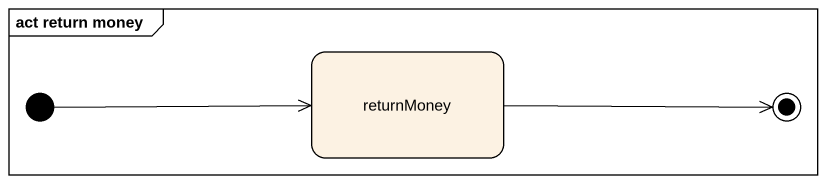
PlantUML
@startuml
mainframe act return money
hide empty description
state returnMoney
[*] -right-> returnMoney
returnMoney -right-> [*]
@enduml
